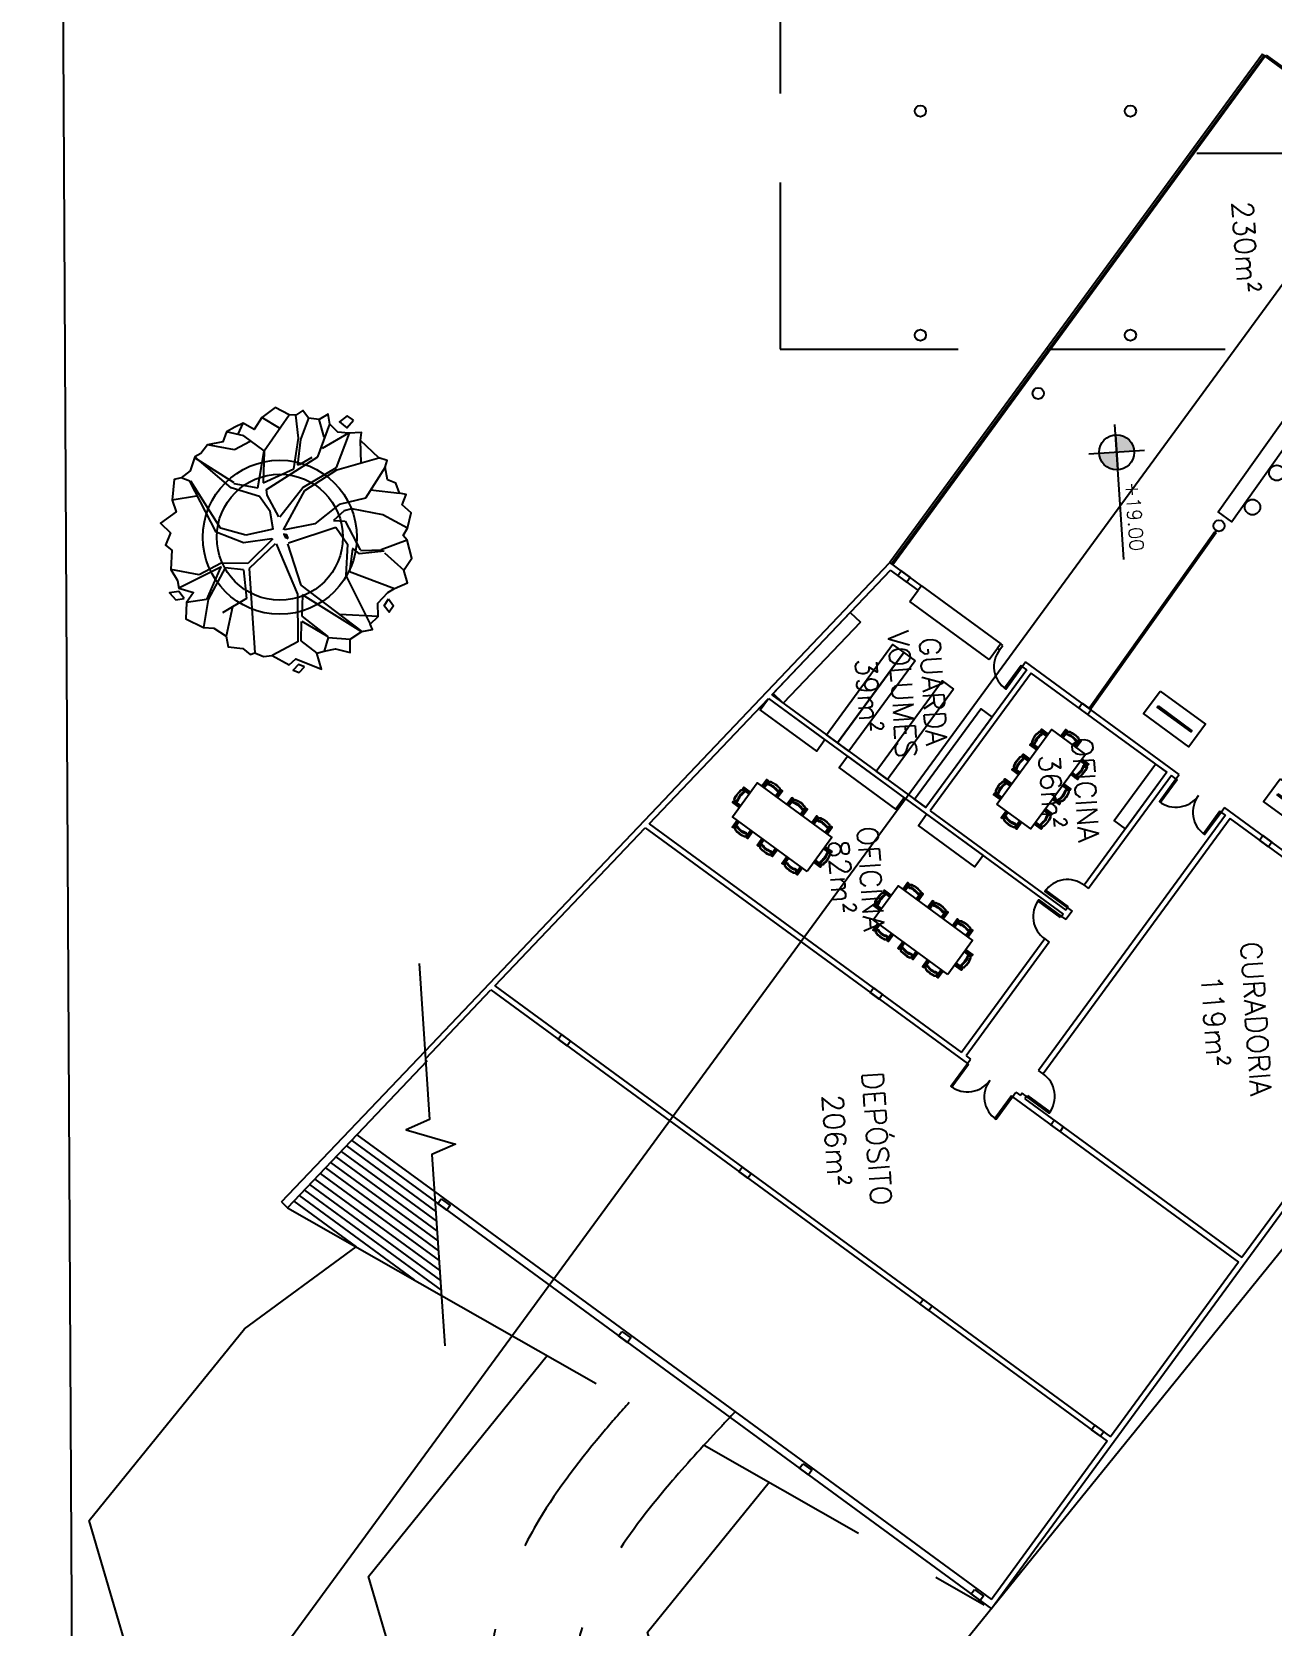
# Model space of a CAD drawing. Header units: millimetres. Extents: x 55520 to 96084, y -58491 to -49645.
# Drawn here: x 58609.7 to 58653.9, y -57762.7 to -57705.8 of the extents above; entities that cross this region are included whole.
import ezdxf
from ezdxf.enums import TextEntityAlignment as Align

# ---------------------------------------------------------------- set-up
doc = ezdxf.new("R2010")
doc.units = ezdxf.units.MM
doc.linetypes.add('HIDDEN', pattern=[9.525, 6.35, -3.175])
for name, color, linetype in [('05_Mobiliário', 1, 'Continuous'), ('Alvenaria Corte', 30, 'Continuous'), ('Alvenaria Vista', 40, 'Continuous'), ('ARQ-COTAS', 1, 'Continuous'), ('ARQ-SÍMBOLOS', 2, 'Continuous'), ('ARQ-TEXTO2', 2, 'Continuous'), ('ARQ-TEXTO3', 3, 'Continuous'), ('Caminhos Principais', 13, 'Continuous'), ('Curvas de Nível', 10, 'Continuous'), ('Esquadrias', 241, 'Continuous'), ('Linha Fina', 100, 'Continuous'), ('Mobiliário_cinza', 254, 'Continuous'), ('Pilares', 181, 'Continuous'), ('Projeção', 60, 'HIDDEN'), ('Árvores Existentes', 114, 'Continuous')]:
    doc.layers.add(name, color=color, linetype=linetype)
doc.styles.add('ATTR', font='romans.shx', dxfattribs={"width": 0.8, "height": 0.470416})
doc.styles.add('ROMANS', font='romans.shx')

# ---------------------------------------------------------------- blocks, each defined once
blk = doc.blocks.new('cadeira cortada')
for points in [[(253.53, -365.944), (253.53, -365.67), (253.48, -365.67), (253.48, -365.944)], [(254.105, -365.944), (254.105, -365.67), (254.055, -365.67), (254.055, -365.944)]]:
    blk.add_lwpolyline(points)
for points in [[(253.563, -365.944), (253.563, -365.726, -0.34754), (253.624, -365.648, -0.116963), (253.961, -365.648, -0.34754), (254.023, -365.726), (254.023, -365.944)], [(254.023, -365.759, -0.342833), (253.969, -365.784, 0.050886), (253.793, -365.755, 0.050886), (253.617, -365.784, -0.342833), (253.563, -365.759)]]:
    blk.add_lwpolyline(points, format="xyb")
blk.add_lwpolyline([(254.023, -365.726, -0.342833), (253.969, -365.751, 0.050886), (253.793, -365.721, 0.050886), (253.617, -365.751, -0.342833), (253.563, -365.726, -0.272556), (253.628, -365.662, -0.116963), (253.958, -365.662, -0.272556)], format="xyb", close=True)
blk = doc.blocks.new('Expo_1')
blk.add_lwpolyline([(55979.651, -57955.975), (55981.651, -57955.975), (55981.651, -57956.975), (55979.651, -57956.975)], close=True)
at = {"layer": 'Esquadrias'}
blk.add_lwpolyline([(55979.901, -57956.45), (55981.401, -57956.45), (55981.401, -57956.5), (55979.901, -57956.5)], close=True, dxfattribs=at)
blk = doc.blocks.new('árvore_media')
for p, q in [((55225.381, -51940.374), (55225.536, -51939.525)), ((55226.592, -51939.352), (55226.154, -51940.062)), ((55226.948, -51939.383), (55227.191, -51940.176)), ((55227.285, -51940.084), (55227.836, -51939.546)), ((55224.742, -51939.893), (55225.624, -51940.543)), ((55227.765, -51941.166), (55228.36, -51939.864)), ((55224.719, -51941.335), (55224.455, -51940.062)), ((55226.154, -51940.062), (55225.911, -51940.968)), ((55227.169, -51940.798), (55227.191, -51940.119)), ((55227.235, -51940.091), (55227.257, -51940.826)), ((55229.155, -51940.402), (55229.022, -51941.533)), ((55224.653, -51941.335), (55223.66, -51940.883)), ((55223.66, -51940.911), (55224.057, -51941.731)), ((55224.565, -51940.6), (55223.903, -51940.572)), ((55225.624, -51940.543), (55225.757, -51941.335)), ((55225.911, -51940.968), (55225.955, -51941.194)), ((55226.264, -51941.194), (55227.147, -51940.798)), ((55227.257, -51940.826), (55227.08, -51941.024)), ((55227.875, -51941.279), (55229.375, -51940.656)), ((55228.073, -51942.637), (55229.574, -51940.911)), ((55229.574, -51940.939), (55228.36, -51942.608)), ((55224.3, -51941.873), (55223.351, -51941.449)), ((55225.183, -51942.382), (55224.653, -51941.335)), ((55225.271, -51942.325), (55224.719, -51941.335)), ((55225.757, -51941.335), (55226.286, -51942.099)), ((55225.955, -51941.194), (55226.22, -51941.533)), ((55226.22, -51941.533), (55226.264, -51941.194)), ((55226.419, -51941.477), (55226.948, -51941.166)), ((55226.948, -51941.166), (55227.875, -51941.279)), ((55227.103, -51941.024), (55227.765, -51941.166)), ((55229.684, -51941.929), (55229.773, -51941.279)), ((55223.726, -51941.646), (55223.197, -51941.76)), ((55225.161, -51943.457), (55224.3, -51941.873)), ((55226.794, -51942.919), (55226.419, -51941.477)), ((55229, -51942.665), (55229.662, -51941.929)), ((55229.662, -51941.929), (55229.155, -51942.665)), ((55229.684, -51941.929), (55230.081, -51942.071)), ((55223.704, -51942.41), (55223.02, -51942.439)), ((55223.131, -51942.071), (55223.749, -51942.354)), ((55224.609, -51942.608), (55223.704, -51942.41)), ((55223.749, -51942.354), (55224.499, -51942.495)), ((55224.477, -51942.41), (55224.3, -51942.043)), ((55224.499, -51942.495), (55224.477, -51942.41)), ((55225.999, -51943.117), (55225.183, -51942.382)), ((55226.396, -51943.033), (55225.271, -51942.325)), ((55226.286, -51942.099), (55226.396, -51943.004)), ((55229.728, -51942.75), (55230.126, -51942.297)), ((55224.013, -51943.457), (55222.998, -51942.637)), ((55224.962, -51943.542), (55224.609, -51942.608)), ((55226.794, -51943.287), (55228.338, -51942.75)), ((55226.816, -51942.948), (55228.073, -51942.637)), ((55228.338, -51942.75), (55229.75, -51942.835)), ((55228.36, -51942.608), (55229, -51942.665)), ((55229.155, -51942.693), (55229.728, -51942.75)), ((55229.75, -51942.835), (55230.104, -51943.627)), ((55223.373, -51942.948), (55223.02, -51943.457)), ((55225.999, -51943.146), (55225.337, -51943.457)), ((55226.352, -51943.344), (55225.823, -51943.4)), ((55226.352, -51943.344), (55226.485, -51944.164)), ((55226.794, -51943.316), (55227.478, -51944.136)), ((55224.013, -51943.457), (55223.528, -51944.023)), ((55225.095, -51943.712), (55224.013, -51943.457)), ((55224.035, -51943.457), (55224.962, -51943.542)), ((55224.918, -51944.419), (55225.095, -51943.712)), ((55225.359, -51943.683), (55225.05, -51944.504)), ((55225.337, -51943.457), (55225.161, -51943.457)), ((55225.823, -51943.4), (55225.359, -51943.683)), ((55226.639, -51943.372), (55227.323, -51944.164)), ((55226.639, -51943.4), (55226.705, -51944.249)), ((55223.462, -51944.192), (55223.153, -51944.023)), ((55223.528, -51944.023), (55223.373, -51944.532)), ((55223.704, -51943.853), (55223.925, -51944.334)), ((55226.485, -51944.164), (55226.22, -51944.9)), ((55226.705, -51944.249), (55226.33, -51945.041)), ((55227.323, -51944.164), (55227.257, -51944.956)), ((55227.5, -51944.306), (55227.411, -51944.843)), ((55227.478, -51944.136), (55229.993, -51944.136)), ((55227.5, -51944.306), (55228.36, -51944.277)), ((55228.36, -51944.277), (55228.735, -51945.013)), ((55223.925, -51944.334), (55223.726, -51945.126)), ((55224.057, -51945.55), (55224.896, -51944.419)), ((55225.05, -51944.504), (55224.057, -51945.522)), ((55228.581, -51944.702), (55229.442, -51944.956)), ((55226.22, -51944.9), (55224.764, -51945.692)), ((55226.33, -51945.041), (55224.764, -51945.72)), ((55227.257, -51944.956), (55227.566, -51945.635)), ((55227.367, -51944.956), (55227.919, -51946.258)), ((55227.389, -51944.985), (55228.316, -51945.465)), ((55227.411, -51944.843), (55228.316, -51945.409)), ((55224.764, -51945.72), (55224.653, -51945.975)), ((55225.227, -51945.55), (55225.293, -51946.286)), ((55227.566, -51945.635), (55227.345, -51946.456)), ((55228.316, -51945.409), (55229.133, -51945.607)), ((55228.316, -51945.465), (55228.36, -51946.059))]:
    blk.add_line(p, q)
for points in [[(55223.903, -51940.572), (55223.663, -51940.526), (55223.66, -51940.911), (55223.608, -51941.233), (55223.351, -51941.449), (55223.056, -51941.48), (55223.197, -51941.76), (55223.131, -51942.071), (55222.891, -51942.223), (55223.02, -51942.439), (55222.998, -51942.637), (55222.753, -51943.036), (55223.02, -51943.457), (55223.36, -51943.708), (55223.153, -51944.023), (55223.249, -51944.274), (55223.373, -51944.532), (55223.663, -51944.663), (55223.726, -51945.126), (55223.966, -51945.335), (55224.057, -51945.522), (55224.463, -51945.688), (55224.653, -51945.975), (55224.684, -51946.183), (55225.293, -51946.286), (55225.649, -51946.183), (55225.952, -51946.678), (55226.256, -51946.395), (55226.614, -51946.572), (55226.78, -51946.395), (55227.345, -51946.456), (55227.69, -51946.289), (55227.919, -51946.258), (55228.076, -51945.83), (55228.36, -51946.059), (55228.849, -51946.113), (55229.133, -51945.607), (55229.18, -51945.299), (55229.442, -51944.956), (55229.759, -51944.91), (55229.841, -51944.486), (55230.035, -51944.274), (55229.993, -51944.136), (55230.117, -51943.885), (55230.104, -51943.627), (55230.421, -51943.142), (55230.255, -51942.93), (55230.614, -51942.188), (55230.126, -51942.297), (55230.081, -51942.071), (55230.035, -51941.728), (55230.172, -51941.304), (55229.773, -51941.279), (55229.574, -51940.911), (55229.538, -51940.596), (55229.375, -51940.656), (55229.155, -51940.402), (55228.766, -51940.384), (55228.462, -51940.066), (55228.36, -51939.864), (55228.214, -51939.465), (55227.836, -51939.546), (55227.497, -51939.288), (55226.948, -51939.383), (55226.807, -51939.5), (55226.592, -51939.352), (55226.145, -51939.217), (55225.897, -51939.465), (55225.594, -51939.323), (55225.536, -51939.525), (55225.235, -51939.606), (55225.125, -51939.854), (55224.742, -51939.893), (55224.546, -51939.818), (55224.455, -51940.062)], [(55228.653, -51940.062), (55228.873, -51939.921), (55229.05, -51940.062), (55228.851, -51940.204)], [(55223.277, -51940.738), (55223.139, -51940.915), (55223.304, -51941.162), (55223.498, -51940.95)], [(55230.503, -51942.683), (55230.421, -51942.859), (55230.586, -51943.036), (55230.669, -51942.859)], [(55226.661, -51942.919), (55226.551, -51942.948), (55226.529, -51943.033), (55226.617, -51943.004)], [(55228.239, -51946.123), (55228.018, -51946.265), (55228.04, -51946.547), (55228.261, -51946.378)]]:
    blk.add_lwpolyline(points, close=True)
at = {"style": 'ATTR', "width": 0.8, "flags": 9}
blk.add_attdef('ESTCODE', (55226.661, -51942.919), '', height=0.0000158, dxfattribs=at)
blk = doc.blocks.new('Nível_Planta')
at = {"layer": 'ARQ-SÍMBOLOS', "ltscale": 0.1}
h = blk.add_hatch(color=1, dxfattribs=at)
h.dxf.hatch_style = 1
h.paths.add_polyline_path([(-0.25, 0), (0, 0), (0, 0.25, 0.414214)])
h.paths.add_polyline_path([(0.25, 0), (0, 0), (0, -0.25, 0.414214)])
at = {"layer": 'ARQ-SÍMBOLOS', "color": 1}
for p, q in [((0, 0.4), (0, -0.4)), ((1.535, 0), (-0.4, 0))]:
    blk.add_line(p, q, dxfattribs=at)
at = {"layer": 'ARQ-SÍMBOLOS', "color": 1, "ltscale": 0.1}
blk.add_line((-0.25, 0), (0.25, 0), dxfattribs=at)
at = {"layer": 'ARQ-SÍMBOLOS', "color": 1}
blk.add_circle((0, 0), 0.25, dxfattribs=at)
at = {"layer": 'ARQ-TEXTO2', "style": 'ROMANS'}
blk.add_attdef('NIVEL-ACABADO', text='', height=0.2, dxfattribs=at).set_placement((0.432, 0.034), align=Align.BOTTOM_LEFT)

msp = doc.modelspace()

# ---------------------------------------------------------------- linework, layer by layer
at = {"layer": '05_Mobiliário'}
for p, q in [((58647.424, -57729.925), (58651.887, -57723.649)), ((58647.465, -57729.955), (58651.927, -57723.678)), ((58651.887, -57723.649), (58651.927, -57723.678)), ((58641.001, -57726.151), (58641.297, -57725.747)), ((58641.415, -57725.586), (58644.239, -57727.654)), ((58643.825, -57728.219), (58641.001, -57726.151)), ((58643.825, -57728.219), (58644.121, -57727.815)), ((58647.424, -57729.925), (58647.465, -57729.955))]:
    msp.add_line(p, q, dxfattribs=at)
msp.add_lwpolyline([(58656.348, -57716.837), (58656.837, -57717.185), (58652.491, -57723.297), (58652.002, -57722.95)], close=True, dxfattribs=at)
for centre, radius in [((58618.507, -57723.853), 2.75), ((58654.098, -57721.555), 0.275), ((58618.507, -57723.853), 2.25), ((58653.228, -57722.778), 0.275)]:
    msp.add_circle(centre, radius, dxfattribs=at)
at = {"layer": 'Alvenaria Corte'}
for p, q in [((58701.292, -57683.773), (58643.91, -57762.12)), ((58623.69, -57742.203), (58640.286, -57724.759)), ((58641.415, -57725.586), (58640.286, -57724.759)), ((58636.07, -57729.48), (58640.309, -57725.024)), ((58641.297, -57725.747), (58640.309, -57725.024)), ((58641.415, -57725.586), (58641.297, -57725.747)), ((58644.239, -57727.654), (58644.121, -57727.815)), ((58644.319, -57727.713), (58644.239, -57727.654)), ((58644.201, -57727.874), (58644.121, -57727.815)), ((58644.201, -57727.874), (58644.319, -57727.713)), ((58645.169, -57728.583), (58641.565, -57733.505)), ((58645.331, -57728.702), (58641.726, -57733.623)), ((58645.008, -57728.465), (58645.126, -57728.304)), ((58645.169, -57728.583), (58645.008, -57728.465)), ((58650.612, -57732.322), (58645.126, -57728.304)), ((58650.171, -57732.247), (58645.331, -57728.702)), ((58631.691, -57734.082), (58635.948, -57729.608)), ((58635.948, -57729.608), (58646.464, -57737.309)), ((58636.07, -57729.48), (58641.565, -57733.505)), ((58650.171, -57732.247), (58647.217, -57736.281)), ((58650.333, -57732.365), (58647.378, -57736.399)), ((58650.494, -57732.483), (58650.333, -57732.365)), ((58650.494, -57732.483), (58650.612, -57732.322)), ((58641.726, -57733.623), (58646.567, -57737.168)), ((58652.269, -57733.783), (58645.592, -57742.9)), ((58652.43, -57733.901), (58645.753, -57743.018)), ((58652.108, -57733.665), (58652.226, -57733.504)), ((58652.269, -57733.783), (58652.108, -57733.665)), ((58660.293, -57739.413), (58652.226, -57733.504)), ((58660.175, -57739.574), (58652.43, -57733.901)), ((58626.182, -57739.874), (58631.552, -57734.228)), ((58631.552, -57734.228), (58643.049, -57742.648)), ((58631.691, -57734.082), (58642.844, -57742.251)), ((58647.217, -57736.281), (58647.378, -57736.399)), ((58646.464, -57737.309), (58646.404, -57737.39)), ((58646.787, -57737.206), (58646.566, -57737.508)), ((58646.626, -57737.088), (58646.567, -57737.168)), ((58646.626, -57737.088), (58646.787, -57737.206)), ((58646.404, -57737.39), (58646.566, -57737.508)), ((58645.814, -57738.197), (58642.844, -57742.251)), ((58645.975, -57738.315), (58643.006, -57742.369)), ((58645.814, -57738.197), (58645.975, -57738.315)), ((58660.175, -57739.574), (58652.848, -57749.578)), ((58623.708, -57742.474), (58626.043, -57740.02)), ((58626.043, -57740.02), (58648.045, -57756.135)), ((58626.182, -57739.874), (58648.164, -57755.974)), ((58643.006, -57742.369), (58643.167, -57742.487)), ((58643.049, -57742.648), (58643.167, -57742.487)), ((58645.753, -57743.018), (58645.592, -57742.9)), ((58644.662, -57743.83), (58644.781, -57743.669)), ((58644.662, -57743.83), (58652.73, -57749.739)), ((58644.781, -57743.669), (58644.942, -57743.787)), ((58645.001, -57743.706), (58644.942, -57743.787)), ((58645.162, -57743.825), (58645.001, -57743.706)), ((58645.162, -57743.825), (58645.103, -57743.905)), ((58645.103, -57743.905), (58652.848, -57749.578)), ((58624.028, -57747.221), (58643.909, -57761.782)), ((58624.052, -57747.576), (58643.91, -57762.12)), ((58652.73, -57749.739), (58648.164, -57755.974)), ((58648.045, -57756.135), (58643.909, -57761.782))]:
    msp.add_line(p, q, dxfattribs=at)
at = {"layer": 'Alvenaria Vista', "color": 1}
for p, q in [((58653.584, -57706.601), (58640.286, -57724.759)), ((58653.645, -57706.646), (58653.584, -57706.601))]:
    msp.add_line(p, q, dxfattribs=at)
at = {"layer": 'Alvenaria Vista'}
for q in [(58623.69, -57742.203), (58618.784, -57747.794)]:
    msp.add_line((58618.567, -57747.587), q, dxfattribs=at)
msp.add_open_spline([(58626.903, -57842.639), (58608.543, -57780.147), (58590.182, -57717.654), (58571.822, -57655.161), (58570.208, -57644.994), (58568.595, -57634.828), (58566.981, -57624.661), (58568.382, -57612.146), (58569.783, -57599.63), (58571.183, -57587.114), (58578.291, -57578.721), (58585.4, -57570.328), (58592.508, -57561.935), (58649.395, -57558.343), (58706.283, -57554.75), (58763.17, -57551.158), (58782.434, -57549.337), (58801.697, -57547.515), (58820.96, -57545.694)], degree=3, knots=[20.322416, 20.322416, 20.322416, 20.322416, 21.305376, 21.305376, 21.305376, 22.305376, 22.305376, 22.305376, 23.305376, 23.305376, 23.305376, 24.305376, 24.305376, 24.305376, 25.305376, 25.305376, 25.305376, 25.593369, 25.593369, 25.593369, 25.593369], dxfattribs=at)
at = {"layer": 'ARQ-COTAS'}
for points in [[(58614.695, -57784.312), (58611.203, -57784.33), (58609.966, -57552.199), (58613.458, -57552.18)], [(58722.262, -57615.876), (58725.192, -57618.021), (58603.322, -57784.417), (58600.393, -57782.271)]]:
    msp.add_lwpolyline(points, dxfattribs=at)
at = {"layer": 'Caminhos Principais'}
msp.add_open_spline([(58617.844, -57779.876), (58625.145, -57787.358), (58632.517, -57794.951), (58642.274, -57806.112), (58644.897, -57809.229), (58647.791, -57812.87), (58648.133, -57813.303), (58648.473, -57813.738), (58648.837, -57813.068), (58649.198, -57812.397), (58650.219, -57810.477), (58650.873, -57809.225), (58651.991, -57807.028), (58652.462, -57806.087), (58653.4, -57804.179), (58653.866, -57803.214), (58655.263, -57800.296), (58656.189, -57798.316), (58658.988, -57792.314), (58660.879, -57788.229), (58664.907, -57780.1), (58667.045, -57776.055), (58671.802, -57768.214), (58674.421, -57764.416), (58678.687, -57759.353), (58680.03, -57757.885), (58682.369, -57755.564), (58683.321, -57754.675), (58685.288, -57752.959), (58686.297, -57752.136), (58689.392, -57749.768), (58691.546, -57748.323), (58698.185, -57744.377), (58702.875, -57742.231), (58712.568, -57738.689), (58717.573, -57737.292), (58727.693, -57735.066), (58732.81, -57734.238), (58743.173, -57732.97), (58748.402, -57732.549), (58758.716, -57731.996), (58763.803, -57731.865), (58777.515, -57731.691), (58785.999, -57731.783), (58802.538, -57731.607), (58810.592, -57731.339), (58820.21, -57730.361), (58821.971, -57730.152), (58825.515, -57729.678), (58827.294, -57729.414), (58830.474, -57728.91), (58831.872, -57728.677), (58833.276, -57728.435)], degree=3, knots=[0, 0, 0, 0, 31.409672, 31.409672, 43.166399, 43.166399, 44.747182, 44.747182, 44.747182, 47.085017, 47.085017, 51.415951, 51.415951, 54.631835, 54.631835, 57.847718, 57.847718, 64.279485, 64.279485, 77.14302, 77.14302, 90.006555, 90.006555, 102.870089, 102.870089, 108.357779, 108.357779, 111.907941, 111.907941, 115.458102, 115.458102, 122.558426, 122.558426, 136.634764, 136.634764, 150.711102, 150.711102, 164.787441, 164.787441, 179.466026, 179.466026, 194.144612, 194.144612, 219.586913, 219.586913, 245.029215, 245.029215, 250.783382, 250.783382, 256.537549, 256.537549, 261.016004, 261.016004, 261.016004, 261.016004], dxfattribs=at)
msp.add_rational_spline([(58616.969, -57783.276), (58620.652, -57787.053), (58624.338, -57790.856), (58630.978, -57797.922), (58633.943, -57801.159), (58640.018, -57808.074), (58643.124, -57811.769), (58646.11, -57815.587), (58646.112, -57815.588), (58646.113, -57815.59), (58646.114, -57815.591), (58646.426, -57815.99), (58646.738, -57816.389), (58647.05, -57816.787), (58647.474, -57817.33), (58648.105, -57817.605), (58648.792, -57817.548), (58649.478, -57817.491), (58650.055, -57817.114), (58650.383, -57816.509), (58650.625, -57816.063), (58650.867, -57815.617), (58651.109, -57815.171), (58651.109, -57815.171), (58651.11, -57815.17), (58651.11, -57815.169), (58652.086, -57813.37), (58653.045, -57811.559), (58654.729, -57808.269), (58655.461, -57806.796), (58656.914, -57803.804), (58657.634, -57802.29), (58659.79, -57797.709), (58661.22, -57794.604), (58664.153, -57788.39), (58665.656, -57785.28), (58669.432, -57777.974), (58671.78, -57773.817), (58676.585, -57766.63), (58678.951, -57763.531), (58682.722, -57759.425), (58683.906, -57758.233), (58686.386, -57755.949), (58687.68, -57754.862), (58690.351, -57752.806), (58691.73, -57751.835), (58695.98, -57749.084), (58698.962, -57747.466), (58705.147, -57744.605), (58708.351, -57743.362), (58718.632, -57739.959), (58725.977, -57738.369), (58736.204, -57736.832), (58739.081, -57736.475), (58744.796, -57735.883), (58747.638, -57735.648), (58756.112, -57735.09), (58761.693, -57734.911), (58779.084, -57734.637), (58790.646, -57734.872), (58805.075, -57734.462), (58808.233, -57734.328), (58814.074, -57733.957), (58816.763, -57733.737), (58821.312, -57733.255), (58823.179, -57733.024), (58826.928, -57732.505), (58828.806, -57732.217), (58831.618, -57731.759), (58832.547, -57731.604), (58833.478, -57731.444)], [1, 1, 1, 1, 1, 1, 1, 1, 1, 1, 1, 1, 1, 1, 0.919934982122, 0.919934982122, 1, 0.919934982122, 0.919934982122, 1, 1, 1, 1, 1, 1, 1, 1, 1, 1, 1, 1, 1, 1, 1, 1, 1, 1, 1, 1, 1, 1, 1, 1, 1, 1, 1, 1, 1, 1, 1, 1, 1, 1, 1, 1, 1, 1, 1, 1, 1, 1, 1, 1, 1, 1, 1, 1, 1, 1, 1, 1], degree=3, knots=[3.300707, 3.300707, 3.300707, 3.300707, 19.146239, 19.146239, 32.144713, 32.144713, 46.223275, 46.223275, 46.223275, 46.228431, 46.228431, 46.228431, 47.699367, 47.699367, 47.699367, 48.689646, 48.689646, 48.689646, 49.679925, 49.679925, 49.679925, 51.2199, 51.2199, 51.2199, 51.223127, 51.223127, 51.223127, 57.437436, 57.437436, 62.387255, 62.387255, 67.337074, 67.337074, 77.236711, 77.236711, 87.136349, 87.136349, 100.830346, 100.830346, 112.094135, 112.094135, 116.932256, 116.932256, 121.770377, 121.770377, 126.608498, 126.608498, 136.284741, 136.284741, 145.960983, 145.960983, 166.649698, 166.649698, 174.738056, 174.738056, 182.826415, 182.826415, 199.003131, 199.003131, 233.856655, 233.856655, 243.71926, 243.71926, 252.24399, 252.24399, 258.231325, 258.231325, 264.218659, 264.218659, 267.16835, 267.16835, 267.16835, 267.16835], dxfattribs=at)
at = {"layer": 'Curvas de Nível', "color": 251}
for points in [[(58653.227, -57804.527), (58652.48, -57801.983), (58641.599, -57764.949), (58668.91, -57731.223), (58708.816, -57672.143), (58722.64, -57677.082), (58738.905, -57695.254), (58796.949, -57706.034), (58827.717, -57702.834), (58831.463, -57701.54)], [(58631.359, -57793.951), (58621.667, -57760.961), (58628.051, -57753.077)], [(58645.439, -57809.948), (58643.96, -57804.911), (58631.633, -57762.955), (58635.973, -57757.595)]]:
    msp.add_lwpolyline(points, dxfattribs=at)
at = {"layer": 'Curvas de Nível'}
msp.add_lwpolyline([(58617.844, -57779.876), (58611.701, -57758.967), (58617.248, -57752.116), (58621.233, -57749.19)], dxfattribs=at)
at = {"layer": 'Esquadrias'}
for p, q in [((58653.645, -57706.646), (58640.346, -57724.803)), ((58653.645, -57706.646), (58653.685, -57706.675)), ((58653.685, -57706.675), (58640.386, -57724.833))]:
    msp.add_line(p, q, dxfattribs=at)
for points in [[(58653.715, -57706.635), (58654.521, -57707.226), (58654.492, -57707.266), (58653.685, -57706.675)], [(58644.968, -57728.436), (58644.377, -57729.243), (58644.417, -57729.272), (58645.008, -57728.465)], [(58650.534, -57732.513), (58649.943, -57733.32), (58649.903, -57733.29), (58650.494, -57732.483)], [(58652.067, -57733.636), (58651.476, -57734.442), (58651.517, -57734.472), (58652.108, -57733.665)], [(58646.375, -57737.43), (58645.568, -57736.839), (58645.598, -57736.799), (58646.404, -57737.39)], [(58646.656, -57737.047), (58645.849, -57736.456), (58645.819, -57736.497), (58646.626, -57737.088)], [(58643.089, -57742.678), (58642.498, -57743.485), (58642.458, -57743.455), (58643.049, -57742.648)], [(58644.622, -57743.801), (58644.031, -57744.607), (58644.072, -57744.637), (58644.662, -57743.83)], [(58645.192, -57743.784), (58645.999, -57744.375), (58645.969, -57744.415), (58645.162, -57743.825)]]:
    msp.add_lwpolyline(points, close=True, dxfattribs=at)
at = {"layer": 'Linha Fina'}
for p, q in [((58618.784, -57747.794), (58623.78, -57742.543)), ((58621.259, -57745.193), (58624.028, -57747.221)), ((58620.696, -57745.785), (58624.099, -57748.277)), ((58620.884, -57745.588), (58624.075, -57747.925)), ((58621.071, -57745.39), (58624.052, -57747.573)), ((58620.133, -57746.376), (58624.17, -57749.333)), ((58620.321, -57746.179), (58624.146, -57748.981)), ((58620.508, -57745.982), (58624.123, -57748.629)), ((58619.57, -57746.968), (58624.241, -57750.389)), ((58619.758, -57746.771), (58624.218, -57750.037)), ((58619.945, -57746.574), (58624.194, -57749.685)), ((58619.007, -57747.56), (58621.233, -57749.19)), ((58619.195, -57747.363), (58623.296, -57750.366)), ((58619.382, -57747.165), (58624.265, -57750.742)), ((58618.784, -57747.794), (58624.278, -57750.926))]:
    msp.add_line(p, q, dxfattribs=at)
at = {"layer": 'Linha Fina', "linetype": 'Continuous'}
msp.add_lwpolyline([(58623.479, -57739.076), (58623.854, -57744.643), (58623.018, -57745.012), (58624.774, -57745.52), (58623.938, -57745.89), (58624.399, -57752.732)], dxfattribs=at)
at = {"layer": 'Linha Fina'}
for centre, start, end in [((58644.973, -57728.471), 142.3117, 235.2493), ((58650.499, -57732.518), 232.3117, 325.2493), ((58652.073, -57733.67), 142.3117, 235.2493), ((58646.621, -57737.053), 52.3117, 145.2493), ((58646.369, -57737.395), 142.3117, 235.2493), ((58645.197, -57743.819), 322.3117, 55.2493), ((58643.054, -57742.683), 232.3117, 325.2493), ((58644.627, -57743.836), 142.3117, 235.2493)]:
    msp.add_arc(centre, 0.975, start, end, dxfattribs=at)
at = {"layer": 'Mobiliário_cinza'}
for points in [[(58639.234, -57726.88), (58636.477, -57729.778), (58636.114, -57729.433), (58638.871, -57726.535)], [(58640.782, -57727.973), (58638.419, -57731.2), (58638.015, -57730.905), (58640.379, -57727.678)], [(58641.186, -57728.269), (58638.822, -57731.496), (58638.419, -57731.2), (58640.782, -57727.973)], [(58642.557, -57729.273), (58640.194, -57732.5), (58639.79, -57732.205), (58642.154, -57728.978)], [(58635.948, -57729.608), (58637.965, -57731.085), (58637.67, -57731.488), (58635.653, -57730.011)], [(58643.929, -57730.278), (58641.565, -57733.505), (58641.162, -57733.209), (58643.525, -57729.982)], [(58644.106, -57733.382), (58646.056, -57730.72), (58647.266, -57731.606), (58645.316, -57734.269)], [(58638.772, -57731.676), (58640.789, -57733.153), (58640.493, -57733.557), (58638.477, -57732.079)], [(58650.171, -57732.247), (58648.694, -57734.264), (58648.291, -57733.968), (58649.768, -57731.952)], [(58637.327, -57735.784), (58634.665, -57733.834), (58635.551, -57732.624), (58638.213, -57734.574)], [(58641.596, -57733.744), (58643.612, -57735.221), (58643.317, -57735.625), (58641.3, -57734.147)], [(58642.351, -57739.464), (58639.689, -57737.514), (58640.575, -57736.304), (58643.237, -57738.254)]]:
    msp.add_lwpolyline(points, close=True, dxfattribs=at)
at = {"layer": 'Pilares'}
for points in [[(58640.689, -57725.054), (58641.012, -57725.29), (58640.894, -57725.452), (58640.571, -57725.215)], [(58647.143, -57729.781), (58647.466, -57730.018), (58647.348, -57730.179), (58647.025, -57729.943)], [(58653.597, -57734.508), (58653.92, -57734.745), (58653.802, -57734.906), (58653.479, -57734.67)], [(58639.698, -57739.946), (58640.021, -57740.183), (58639.903, -57740.344), (58639.58, -57740.108)], [(58628.559, -57741.615), (58628.882, -57741.852), (58628.764, -57742.013), (58628.441, -57741.777)], [(58646.152, -57744.673), (58646.475, -57744.91), (58646.357, -57745.071), (58646.034, -57744.835)], [(58635.013, -57746.342), (58635.336, -57746.579), (58635.218, -57746.74), (58634.895, -57746.504)], [(58624.263, -57747.482), (58624.585, -57747.718), (58624.467, -57747.88), (58624.144, -57747.643)], [(58641.468, -57751.069), (58641.79, -57751.306), (58641.672, -57751.467), (58641.349, -57751.231)], [(58630.717, -57752.209), (58631.039, -57752.445), (58630.921, -57752.607), (58630.598, -57752.37)], [(58647.599, -57755.56), (58647.922, -57755.796), (58647.803, -57755.958), (58647.481, -57755.721)], [(58637.171, -57756.936), (58637.493, -57757.172), (58637.375, -57757.334), (58637.053, -57757.097)], [(58643.302, -57761.427), (58643.625, -57761.663), (58643.507, -57761.825), (58643.184, -57761.588)]]:
    msp.add_lwpolyline(points, close=True, dxfattribs=at)
for centre in [(58641.372, -57708.637), (58648.872, -57708.637), (58641.372, -57716.637), (58648.872, -57716.637), (58645.577, -57718.718), (58652.031, -57723.445)]:
    msp.add_circle(centre, 0.2, dxfattribs=at)
at = {"layer": 'Projeção'}
for p, q in [((58636.372, -57692.137), (58636.372, -57717.137)), ((58651.242, -57710.137), (58676.777, -57710.137)), ((58636.372, -57717.137), (58706.372, -57717.137)), ((58624.278, -57750.926), (58630.981, -57754.748)), ((58633.651, -57756.271), (58643.648, -57761.97))]:
    msp.add_line(p, q, dxfattribs=at)
for points, knots in [([(58630.981, -57754.748), (58630.695, -57755.067), (58630.412, -57755.388), (58629.257, -57756.746), (58628.438, -57757.815), (58627.304, -57759.709), (58626.913, -57760.498), (58626.451, -57761.786), (58626.315, -57762.26), (58626.116, -57763.221), (58626.052, -57763.704), (58625.917, -57765.659), (58626.099, -57767.129), (58626.768, -57770.035), (58627.256, -57771.477), (58628.339, -57774.333), (58628.933, -57775.749), (58629.808, -57777.929), (58630.11, -57778.709), (58630.674, -57780.264), (58630.938, -57781.039), (58631.68, -57783.36), (58632.109, -57784.9), (58633.246, -57789.506), (58633.8, -57792.56), (58634.355, -57796.205), (58634.441, -57796.792), (58634.524, -57797.379)], [2.690242, 2.690242, 2.690242, 2.690242, 3.860175, 3.860175, 7.575321, 7.575321, 10.054477, 10.054477, 11.431886, 11.431886, 12.809296, 12.809296, 17.002044, 17.002044, 21.194793, 21.194793, 25.387541, 25.387541, 27.777728, 27.777728, 30.167915, 30.167915, 34.94829, 34.94829, 44.509039, 44.509039, 46.342258, 46.342258, 46.342258, 46.342258]), ([(58634.76, -57755.081), (58634.577, -57755.275), (58634.395, -57755.469), (58633.588, -57756.333), (58632.981, -57756.999), (58631.607, -57758.614), (58630.889, -57759.56), (58629.96, -57761.113), (58629.66, -57761.726), (58629.224, -57762.94), (58629.091, -57763.534), (58628.969, -57764.799), (58628.98, -57765.462), (58629.129, -57766.848), (58629.267, -57767.57), (58629.88, -57769.994), (58630.562, -57771.787), (58631.73, -57774.682), (58632.173, -57775.749), (58632.871, -57777.532), (58633.136, -57778.241), (58633.634, -57779.65), (58633.869, -57780.352), (58634.535, -57782.451), (58634.928, -57783.842), (58635.979, -57787.99), (58636.512, -57790.723), (58637.393, -57796.086), (58637.744, -57798.717), (58638.084, -57801.333)], [0.54824, 0.54824, 0.54824, 0.54824, 1.287791, 1.287791, 3.863373, 3.863373, 7.577631, 7.577631, 10.04659, 10.04659, 12.515549, 12.515549, 14.984509, 14.984509, 17.453468, 17.453468, 23.011533, 23.011533, 26.179565, 26.179565, 28.249061, 28.249061, 30.318558, 30.318558, 34.457551, 34.457551, 42.735536, 42.735536, 50.854374, 50.854374, 50.854374, 50.854374])]:
    msp.add_open_spline(points, degree=3, knots=knots, dxfattribs=at)

# ---------------------------------------------------------------- block references
at = {"layer": 'ARQ-SÍMBOLOS', "xscale": 2.5, "yscale": 2.5, "zscale": 2.5, "rotation": 273.8554613186972}
msp.add_blockref('Nível_Planta', (58648.379, -57720.822), dxfattribs=at).add_auto_attribs({'NIVEL-ACABADO': '+19.00'})
at = {"layer": 'Mobiliário_cinza', "rotation": 323.7804856277275}
for p in [(47732.894, 22104.448), (47737.175, 22101.312)]:
    msp.add_blockref('Expo_1', p, dxfattribs=at)
at = {"layer": 'Mobiliário_cinza', "yscale": 1.1, "zscale": 1.1}
for p, xscale, rotation in [((58485.936, -57268.087), -1.1, 53.78048562803311), ((58659.289, -57241.454), 1.1, 323.7804856279637), ((58485.286, -57268.974), -1.1, 53.78048562803311), ((59136.65, -57744.678), 1.1, 233.7804856278943), ((58145.399, -57720.601), 1.1, 53.78048562796372), ((58648.623, -57243.24), 1.1, 323.7804856278942), ((58484.636, -57269.862), -1.1, 53.78048562803311), ((59136, -57745.565), 1.1, 233.7804856278943), ((58649.51, -57243.89), 1.1, 323.7804856278942), ((58172.032, -57893.954), -1.1, 143.7804856280331), ((58650.398, -57244.54), 1.1, 323.7804856278942), ((58181.634, -57893.62), -1.1, 143.7804856279636), ((59135.35, -57746.453), 1.1, 233.7804856278943), ((58172.919, -57894.604), -1.1, 143.7804856280331), ((58797.565, -58198.256), -1.1, 233.7804856279636), ((58173.806, -57895.254), -1.1, 143.7804856280331), ((58653.647, -57246.92), 1.1, 323.7804856278942), ((58150.423, -57724.281), 1.1, 53.78048562796372), ((58654.534, -57247.57), 1.1, 323.7804856278942), ((58177.055, -57897.634), -1.1, 143.7804856280331), ((58655.421, -57248.219), 1.1, 323.7804856278942), ((58177.943, -57898.283), -1.1, 143.7804856280331), ((58178.83, -57898.933), -1.1, 143.7804856280331), ((58802.589, -58201.935), -1.1, 233.7804856279636)]:
    msp.add_blockref('cadeira cortada', p, dxfattribs=dict(at, xscale=xscale, rotation=rotation))
at = {"layer": 'Árvores Existentes', "xscale": 1.2, "yscale": 1.2, "zscale": 1.2, "rotation": 273.8554613186972}
msp.add_blockref('árvore_media', (116353.127, 12589.268), dxfattribs=at)

# ---------------------------------------------------------------- texts
at = {"layer": 'ARQ-TEXTO3', "color": 14, "char_height": 0.75, "attachment_point": 5, "rotation": 273.8555, "style": 'ROMANS'}
for s, insert in [('230m²', (58652.968, -57713.486)), ('VOLUMES', (58640.731, -57729.46)), ('GUARDA', (58641.829, -57729.361)), ('39m²', (58639.506, -57729.493)), ('OFICINA', (58647.265, -57732.875)), ('36m²', (58646.052, -57732.926)), ('OFICINA', (58639.602, -57736.048)), ('82m²', (58638.532, -57735.978)), ('CURADORIA', (58653.351, -57741.051)), ('119m²', (58651.868, -57741.115)), ('DEPÓSITO', (58639.823, -57745.322)), ('206m²', (58638.34, -57745.386))]:
    msp.add_mtext(s, dxfattribs=dict(at, insert=insert))

doc.saveas('drawing.dxf')
